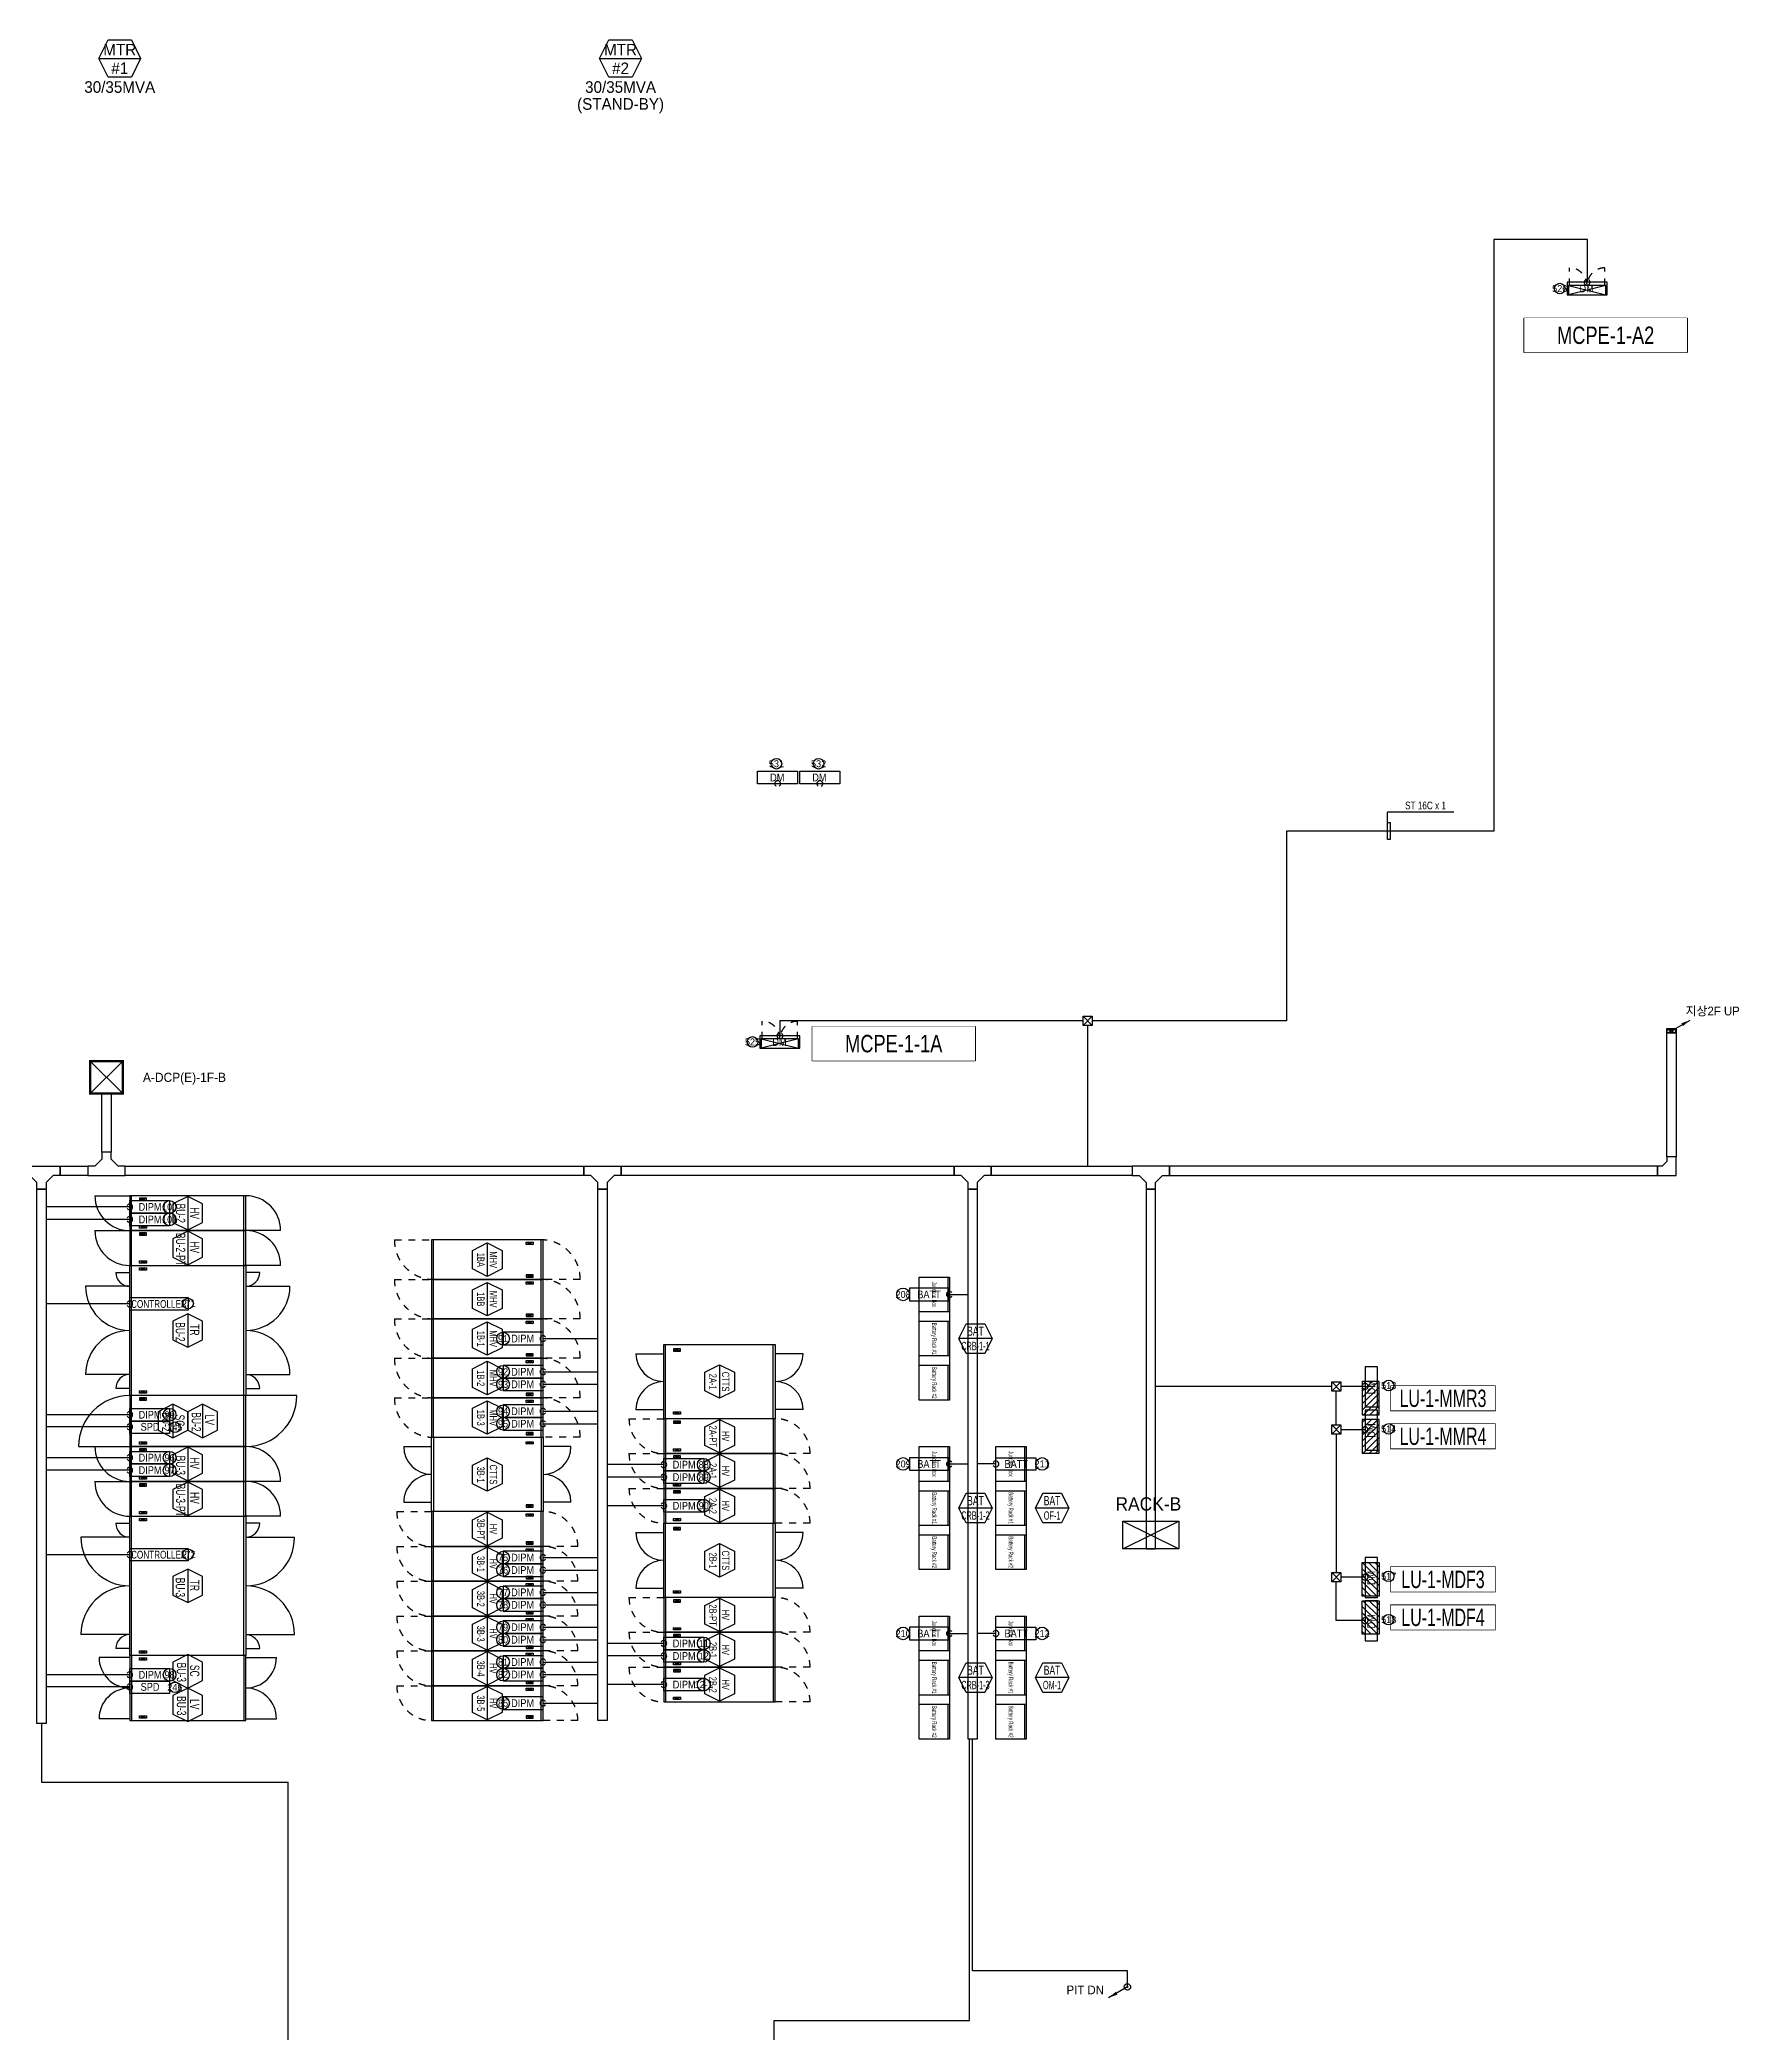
# Model space of a CAD drawing. Header units: millimetres. Extents: x 89450 to 753248, y -530175 to 1209785.
# Drawn here: x 138720 to 175308, y -249805 to -206905 of the extents above; entities that cross this region are included whole.
import ezdxf
from ezdxf.enums import TextEntityAlignment as Align

# ---------------------------------------------------------------- set-up
doc = ezdxf.new("R2010")
doc.units = ezdxf.units.MM
doc.header["$LTSCALE"] = 150
doc.linetypes.add('CONTINOUS', pattern=[0])
doc.linetypes.add('D1', pattern=[3, 1, -1, 1])
for name, color, linetype in [('------00 Switch Gear', 3, 'Continuous'), ('------00 Switch Gear_Number', 1, 'Continuous'), ('------01 Distribution Panel_UPS_Emgency', 232, 'Continuous'), ('------01 Motor Control Panel or Center', 4, 'Continuous'), ('-----29 Indicator', 1, 'Continuous'), ('-----99 EPMS CABLE DUCT', 4, 'Continuous'), ('-----99 EPMS CONDUIT', 4, 'Continuous'), ('-----99 EPMS DEVICE', 3, 'Continuous'), ('-----99 EPMS PNL', 6, 'Continuous'), ('-----99 EPMS SERVER', 3, 'Continuous')]:
    doc.layers.add(name, color=color, linetype=linetype)
doc.layers.add('NOPLOT', color=191, linetype='Continuous', plot=False)
doc.styles.add('ELEC', font='')
doc.styles.get('ELEC').set_extended_font_data('Dotum')

# ---------------------------------------------------------------- blocks, each defined once
blk = doc.blocks.new('A02')
h = blk.add_hatch()
h.set_pattern_fill('ANSI31', color=161, scale=25, style=0)
h.set_pattern_definition([(45, (-2000, -19200), (-56.1266, 56.1266), [])])
h.paths.add_polyline_path([(-300, 300), (-300, 0), (300, 0), (300, 300)])
at = {"color": 161}
blk.add_lwpolyline([(300, 0), (-300, 0), (-300, 300), (300, 300)], close=True, dxfattribs=at)
blk = doc.blocks.new('MCP_EQUIPMENT-2')
at = {"color": 161}
for p, q in [((200, 400), (0, -400)), ((200, -400), (0, 400))]:
    blk.add_line(p, q, dxfattribs=at)
at = {"color": 161, "linetype": 'D1'}
for p, q in [((200, 380), (580, 380)), ((200, -380), (580, -380))]:
    blk.add_line(p, q, dxfattribs=at)
at = {"color": 161}
blk.add_lwpolyline([(200, 400), (0, 400), (0, -400), (200, -400)], close=True, dxfattribs=at)
at = {"color": 161, "linetype": 'D1'}
for centre, start, end in [((200, 380), 270, 0), ((200, -380), 0, 90)]:
    blk.add_arc(centre, 380, start, end, dxfattribs=at)
blk = doc.blocks.new('A$C2e8f9a8b')
at = {"color": 0}
blk.add_line((30, 750), (30, 0), dxfattribs=at)
blk.add_lwpolyline([(650, 0), (0, 0), (0, 750), (650, 750)], close=True, dxfattribs=at)
blk = doc.blocks.new('1600X2400')
at = {"layer": '------00 Switch Gear', "color": 161, "linetype": 'Continuous'}
for p, q in [((-2360, 855), (-2360, 1600)), ((-42, 0), (-42, 1600)), ((-2360, 0), (-2360, 855))]:
    blk.add_line(p, q, dxfattribs=at)
at = {"layer": '------00 Switch Gear', "color": 161, "linetype": 'D1'}
for p, q in [((-2040, 1505), (-2190, 1455)), ((-2040, 1455), (-2190, 1505)), ((-2040, 95), (-2190, 145)), ((-2040, 145), (-2190, 95))]:
    blk.add_line(p, q, dxfattribs=at)
at = {"layer": '------00 Switch Gear', "color": 161}
blk.add_lwpolyline([(0, 1600), (0, 0), (-2400, 0), (-2400, 1600)], close=True, dxfattribs=at)
at = {"layer": '------00 Switch Gear', "color": 161, "linetype": 'D1'}
for points in [[(-2190, 1505), (-2190, 1455), (-2040, 1455), (-2040, 1505)], [(-2190, 95), (-2190, 145), (-2040, 145), (-2040, 95)]]:
    blk.add_lwpolyline(points, close=True, dxfattribs=at)
at = {"layer": 'NOPLOT', "color": 161, "linetype": 'ByBlock'}
for p, q in [((-3000, 1400), (-2400, 1400)), ((600, 1400), (0, 1400)), ((-3000, 200), (-2400, 200)), ((600, 200), (0, 200))]:
    blk.add_line(p, q, dxfattribs=at)
for centre, start, end in [((-2400, 1400), 180, 270), ((0, 1400), 270, 0), ((-2400, 200), 90, 180), ((0, 200), 0, 90)]:
    blk.add_arc(centre, 600, start, end, dxfattribs=at)
blk = doc.blocks.new('750X2400')
at = {"layer": '------00 Switch Gear', "color": 161}
for p, q in [((-2360, 750), (-2360, 0)), ((-42, 750), (-42, 0))]:
    blk.add_line(p, q, dxfattribs=at)
at = {"layer": '------00 Switch Gear', "color": 161, "linetype": 'D1'}
for p, q in [((-2040, 700), (-2190, 650)), ((-2040, 650), (-2190, 700)), ((-2040, 50), (-2190, 100)), ((-2040, 100), (-2190, 50))]:
    blk.add_line(p, q, dxfattribs=at)
at = {"layer": '------00 Switch Gear', "color": 161}
blk.add_lwpolyline([(-2400, 750), (-2400, 0), (0, 0), (0, 750)], close=True, dxfattribs=at)
at = {"layer": '------00 Switch Gear', "color": 161, "linetype": 'D1'}
for points in [[(-2190, 700), (-2190, 650), (-2040, 650), (-2040, 700)], [(-2190, 50), (-2190, 100), (-2040, 100), (-2040, 50)]]:
    blk.add_lwpolyline(points, close=True, dxfattribs=at)
at = {"layer": 'NOPLOT', "color": 161, "linetype": 'D1'}
for p, q in [((-3150, 750), (-2400, 750)), ((750, 0), (0, 0))]:
    blk.add_line(p, q, dxfattribs=at)
for centre, start, end in [((-2400, 750), 180, 270), ((0, 0), 0, 90)]:
    blk.add_arc(centre, 750, start, end, dxfattribs=at)
blk = doc.blocks.new('850X2400')
at = {"layer": '------00 Switch Gear', "color": 161}
for p, q in [((-2360, 850), (-2360, 0)), ((-40, 850), (-40, 0))]:
    blk.add_line(p, q, dxfattribs=at)
at = {"layer": '------00 Switch Gear', "color": 161, "linetype": 'D1'}
for p, q in [((-2040, 800), (-2190, 750)), ((-2040, 750), (-2190, 800)), ((-2040, 50), (-2190, 100)), ((-2040, 100), (-2190, 50))]:
    blk.add_line(p, q, dxfattribs=at)
at = {"layer": '------00 Switch Gear', "color": 161}
blk.add_lwpolyline([(-2400, 850), (-2400, 0), (0, 0), (0, 850)], close=True, dxfattribs=at)
at = {"layer": '------00 Switch Gear', "color": 161, "linetype": 'D1'}
for points in [[(-2190, 800), (-2190, 750), (-2040, 750), (-2040, 800)], [(-2190, 50), (-2190, 100), (-2040, 100), (-2040, 50)]]:
    blk.add_lwpolyline(points, close=True, dxfattribs=at)
at = {"layer": 'NOPLOT', "color": 161, "linetype": 'D1'}
for p, q in [((-3200, 850), (-2400, 850)), ((800, 0), (0, 0))]:
    blk.add_line(p, q, dxfattribs=at)
for centre, start, end in [((-2356, 843), 179.5156, 267.013), ((-44, 7), 359.5156, 87.013)]:
    blk.add_arc(centre, 844, start, end, dxfattribs=at)
blk = doc.blocks.new('750X2500')
at = {"layer": '------00 Switch Gear', "color": 161}
for p, q in [((-3250, 750), (-2458, 750)), ((-2460, 750), (-2460, 0)), ((-210, 700), (-360, 650)), ((-360, 700), (-210, 650)), ((-40, 750), (-40, 0)), ((-210, 50), (-360, 100)), ((-360, 50), (-210, 100)), ((750, 0), (-42, 0))]:
    blk.add_line(p, q, dxfattribs=at)
for points in [[(-2500, 750), (-2500, 0), (0, 0), (0, 750)], [(-360, 700), (-210, 700), (-210, 650), (-360, 650)], [(-360, 50), (-210, 50), (-210, 100), (-360, 100)]]:
    blk.add_lwpolyline(points, close=True, dxfattribs=at)
for centre, start, end in [((-2500, 750), 180, 270), ((0, 0), 0, 90)]:
    blk.add_arc(centre, 750, start, end, dxfattribs=at)
blk = doc.blocks.new('1400X2500')
at = {"layer": '------00 Switch Gear', "color": 161}
for p, q in [((-2500, 1360, 0), (-3160, 1360, 0)), ((-2458, 0, 0), (-2458, 1400, 0)), ((-360, 1350, 0), (-210, 1300, 0)), ((-360, 1300, 0), (-210, 1350, 0)), ((-40, 0), (-40, 1400)), ((0, 1360, 0), (660, 1360, 0)), ((-2500, 40, 0), (-3160, 40, 0)), ((-360, 100, 0), (-210, 50, 0)), ((-360, 50, 0), (-210, 100, 0)), ((0, 40, 0), (660, 40, 0))]:
    blk.add_line(p, q, dxfattribs=at)
for points in [[(0, 0), (0, 1400), (-2500, 1400), (-2500, 0)], [(-210, 1350), (-210, 1300), (-360, 1300), (-360, 1350)], [(-210, 100), (-210, 50), (-360, 50), (-360, 100)]]:
    blk.add_lwpolyline(points, close=True, dxfattribs=at)
for centre, start, end in [((-2500, 1360, 0), 180, 270), ((0, 1360, 0), 270, 0), ((-2500, 40, 0), 90, 180), ((0, 40, 0), 0, 90)]:
    blk.add_arc(centre, 660, start, end, dxfattribs=at)
blk = doc.blocks.new('1100X2500')
at = {"layer": '------00 Switch Gear', "color": 161}
for p, q in [((-2460, 1100), (-2460, 0)), ((-210, 1050), (-360, 1000)), ((-360, 1050), (-210, 1000)), ((1100, 1100), (-42, 1100)), ((-40, 1100), (-40, 0)), ((-3600, 0), (-2458, 0)), ((-210, 50), (-360, 100)), ((-360, 50), (-210, 100))]:
    blk.add_line(p, q, dxfattribs=at)
at = {"layer": '------00 Switch Gear', "color": 161, "elevation": 0}
for points in [[(-2500, 1100), (-2500, 0), (0, 0), (0, 1100)], [(-360, 1050), (-210, 1050), (-210, 1000), (-360, 1000)], [(-360, 50), (-210, 50), (-210, 100), (-360, 100)]]:
    blk.add_lwpolyline(points, close=True, dxfattribs=at)
at = {"layer": '------00 Switch Gear', "color": 161}
for centre, start, end in [((-2500, 0), 90, 180), ((0, 1100), 270, 0)]:
    blk.add_arc(centre, 1100, start, end, dxfattribs=at)
blk = doc.blocks.new('zw$32E')
for p, q in [((100, 0), (0, 0)), ((0, 0), (0, -400)), ((100, -75), (100, 0)), ((175, -150), (100, -75)), ((250, -150), (175, -150)), ((250, -250), (250, -150)), ((0, -400), (100, -400)), ((100, -325), (175, -250)), ((100, -400), (100, -325)), ((175, -250), (250, -250))]:
    blk.add_line(p, q)

msp = doc.modelspace()

# ---------------------------------------------------------------- linework, layer by layer
at = {"layer": '------00 Switch Gear', "color": 161}
for p, q in [((140694, -236095, 0), (140694, -233295, 0)), ((141014, -233395, 0), (140864, -233345, 0)), ((141014, -233345, 0), (140864, -233395, 0)), ((143114, -236095, 0), (143114, -233295, 0)), ((140654, -233745, 0), (139704, -233745, 0)), ((140354, -233445, 0), (140654, -233445, 0)), ((143454, -233445, 0), (143154, -233445, 0)), ((143154, -233745, 0), (144104, -233745, 0)), ((140654, -235645, 0), (139704, -235645, 0)), ((140654, -235945, 0), (140354, -235945, 0)), ((143154, -235645, 0), (144104, -235645, 0)), ((143154, -235945, 0), (143454, -235945, 0)), ((141014, -236045, 0), (140864, -235995, 0)), ((141014, -235995, 0), (140864, -236045, 0)), ((140354, -238845), (140654, -238845)), ((140694, -241695), (140694, -238695)), ((141014, -238795), (140864, -238745)), ((141014, -238745), (140864, -238795)), ((143114, -241695), (143114, -238695)), ((143454, -238845), (143154, -238845)), ((140654, -239145), (139604, -239145)), ((143154, -239145), (144204, -239145)), ((147154, -240595), (147154, -243095)), ((140654, -241245), (139604, -241245)), ((143154, -241245), (144204, -241245)), ((140654, -241545), (140354, -241545)), ((141014, -241645), (140864, -241595)), ((141014, -241595), (140864, -241645)), ((143154, -241545), (143454, -241545))]:
    msp.add_line(p, q, dxfattribs=at)
at = {"layer": '------00 Switch Gear', "color": 161, "elevation": 0}
for points in [[(140654, -236095), (140654, -233295), (143154, -233295), (143154, -236095)], [(140864, -233395), (140864, -233345), (141014, -233345), (141014, -233395)], [(140864, -236045), (140864, -235995), (141014, -235995), (141014, -236045)]]:
    msp.add_lwpolyline(points, close=True, dxfattribs=at)
at = {"layer": '------00 Switch Gear'}
for points in [[(157654, -233545), (158304, -233545), (158304, -236195), (157654, -236195)], [(159304, -237195), (159954, -237195), (159954, -239845), (159304, -239845)], [(159304, -240845), (159954, -240845), (159954, -243495), (159304, -243495)]]:
    msp.add_lwpolyline(points, close=True, dxfattribs=at)
at = {"layer": '------00 Switch Gear', "elevation": 0}
for points in [[(157654, -237195), (158304, -237195), (158304, -239845), (157654, -239845)], [(157654, -240845), (158304, -240845), (158304, -243495), (157654, -243495)]]:
    msp.add_lwpolyline(points, close=True, dxfattribs=at)
at = {"layer": '------00 Switch Gear', "color": 161}
for points in [[(140654, -241695), (140654, -238695), (143154, -238695), (143154, -241695)], [(140864, -238795), (140864, -238745), (141014, -238745), (141014, -238795)], [(140864, -241645), (140864, -241595), (141014, -241595), (141014, -241645)]]:
    msp.add_lwpolyline(points, close=True, dxfattribs=at)
for centre, radius, start, end in [((140654, -233745, 0), 950, 180, 270), ((140654, -233445, 0), 300, 180, 270), ((143154, -233445, 0), 300, 270, 0), ((143154, -233745, 0), 950, 270, 0), ((140654, -235645, 0), 950, 90, 180), ((143154, -235645, 0), 950, 0, 90), ((140654, -235945, 0), 300, 90, 180), ((143154, -235945, 0), 300, 0, 90), ((140654, -238845), 300, 180, 270), ((143154, -238845), 300, 270, 0), ((140654, -239145), 1050, 180, 270), ((143154, -239145), 1050, 270, 0), ((140654, -241245), 1050, 90, 180), ((143154, -241245), 1050, 0, 90), ((140654, -241545), 300, 90, 180), ((143154, -241545), 300, 0, 90)]:
    msp.add_arc(centre, radius, start, end, dxfattribs=at)
at = {"layer": '------00 Switch Gear_Number', "color": 1, "lineweight": -2}
for points in [[(139990, -207305), (140890, -207305), (140691, -207705), (140190, -207705), (139990, -207305), (140190, -206905), (140691, -206905), (140890, -207305)], [(150773, -207305), (151673, -207305), (151474, -207705), (150973, -207705), (150773, -207305), (150973, -206905), (151474, -206905), (151673, -207305)], [(148354, -232810), (148354, -233530), (148034, -233370), (148034, -232970), (148354, -232810), (148674, -232970), (148674, -233370), (148354, -233530)], [(148354, -233660), (148354, -234380), (148034, -234220), (148034, -233820), (148354, -233660), (148674, -233820), (148674, -234220), (148354, -234380)], [(148354, -234510), (148354, -235230), (148034, -235070), (148034, -234670), (148354, -234510), (148674, -234670), (148674, -235070), (148354, -235230)], [(148354, -235360), (148354, -236080), (148034, -235920), (148034, -235520), (148354, -235360), (148674, -235520), (148674, -235920), (148354, -236080)], [(153354, -235435), (153354, -236155), (153034, -235995), (153034, -235595), (153354, -235435), (153674, -235595), (153674, -235995), (153354, -236155)], [(148354, -236210), (148354, -236930), (148034, -236770), (148034, -236370), (148354, -236210), (148674, -236370), (148674, -236770), (148354, -236930)], [(153354, -236610), (153354, -237330), (153034, -237170), (153034, -236770), (153354, -236610), (153674, -236770), (153674, -237170), (153354, -237330)], [(148354, -237435), (148354, -238155), (148034, -237995), (148034, -237595), (148354, -237435), (148674, -237595), (148674, -237995), (148354, -238155)], [(153354, -237360), (153354, -238080), (153034, -237920), (153034, -237520), (153354, -237360), (153674, -237520), (153674, -237920), (153354, -238080)], [(153354, -238110), (153354, -238830), (153034, -238670), (153034, -238270), (153354, -238110), (153674, -238270), (153674, -238670), (153354, -238830)], [(148354, -238610), (148354, -239330), (148034, -239170), (148034, -238770), (148354, -238610), (148674, -238770), (148674, -239170), (148354, -239330)], [(148354, -239360), (148354, -240080), (148034, -239920), (148034, -239520), (148354, -239360), (148674, -239520), (148674, -239920), (148354, -240080)], [(153354, -239285), (153354, -240005), (153034, -239845), (153034, -239445), (153354, -239285), (153674, -239445), (153674, -239845), (153354, -240005)], [(148354, -240110), (148354, -240830), (148034, -240670), (148034, -240270), (148354, -240110), (148674, -240270), (148674, -240670), (148354, -240830)], [(153354, -240460), (153354, -241180), (153034, -241020), (153034, -240620), (153354, -240460), (153674, -240620), (153674, -241020), (153354, -241180)], [(148354, -240860), (148354, -241580), (148034, -241420), (148034, -241020), (148354, -240860), (148674, -241020), (148674, -241420), (148354, -241580)], [(153354, -241210), (153354, -241930), (153034, -241770), (153034, -241370), (153354, -241210), (153674, -241370), (153674, -241770), (153354, -241930)], [(148354, -241610), (148354, -242330), (148034, -242170), (148034, -241770), (148354, -241610), (148674, -241770), (148674, -242170), (148354, -242330)], [(148354, -242360), (148354, -243080), (148034, -242920), (148034, -242520), (148354, -242360), (148674, -242520), (148674, -242920), (148354, -243080)], [(153354, -241960), (153354, -242680), (153034, -242520), (153034, -242120), (153354, -241960), (153674, -242120), (153674, -242520), (153354, -242680)]]:
    msp.add_lwpolyline(points, dxfattribs=at)
at = {"layer": '------00 Switch Gear_Number', "color": 1, "elevation": 0}
for points in [[(141904, -231810), (141904, -232530), (142224, -232370), (142224, -231970), (141904, -231810), (141584, -231970), (141584, -232370), (141904, -232530)], [(141904, -232560), (141904, -233280), (142224, -233120), (142224, -232720), (141904, -232560), (141584, -232720), (141584, -233120), (141904, -233280)], [(141904, -234335), (141904, -235055), (142224, -234895), (142224, -234495), (141904, -234335), (141584, -234495), (141584, -234895), (141904, -235055)], [(141584, -236285), (141584, -237005), (141904, -236845), (141904, -236445), (141584, -236285), (141264, -236445), (141264, -236845), (141584, -237005)], [(142224, -236285), (142224, -237005), (142544, -236845), (142544, -236445), (142224, -236285), (141904, -236445), (141904, -236845), (142224, -237005)], [(141904, -237210), (141904, -237930), (142224, -237770), (142224, -237370), (141904, -237210), (141584, -237370), (141584, -237770), (141904, -237930)], [(141904, -237960), (141904, -238680), (142224, -238520), (142224, -238120), (141904, -237960), (141584, -238120), (141584, -238520), (141904, -238680)]]:
    msp.add_lwpolyline(points, dxfattribs=at)
at = {"layer": '------00 Switch Gear_Number'}
for points in [[(159224, -234870), (158504, -234870), (158663, -234550), (159064, -234550), (159224, -234870), (159064, -235190), (158663, -235190), (158504, -234870)], [(160874, -238520), (160154, -238520), (160313, -238200), (160714, -238200), (160874, -238520), (160714, -238840), (160313, -238840), (160154, -238520)], [(160874, -242170), (160154, -242170), (160313, -241850), (160714, -241850), (160874, -242170), (160714, -242490), (160313, -242490), (160154, -242170)]]:
    msp.add_lwpolyline(points, dxfattribs=at)
at = {"layer": '------00 Switch Gear_Number', "elevation": 0}
for points in [[(159224, -238520), (158504, -238520), (158663, -238200), (159064, -238200), (159224, -238520), (159064, -238840), (158663, -238840), (158504, -238520)], [(159224, -242170), (158504, -242170), (158663, -241850), (159064, -241850), (159224, -242170), (159064, -242490), (158663, -242490), (158504, -242170)]]:
    msp.add_lwpolyline(points, dxfattribs=at)
at = {"layer": '------00 Switch Gear_Number', "color": 1}
for points in [[(141904, -239835), (141904, -240555), (142224, -240395), (142224, -239995), (141904, -239835), (141584, -239995), (141584, -240395), (141904, -240555)], [(141904, -241675), (141904, -242395), (142224, -242235), (142224, -241835), (141904, -241675), (141584, -241835), (141584, -242235), (141904, -242395)], [(141904, -242395), (141904, -243115), (142224, -242955), (142224, -242555), (141904, -242395), (141584, -242555), (141584, -242955), (141904, -243115)]]:
    msp.add_lwpolyline(points, dxfattribs=at)
at = {"layer": '------01 Distribution Panel_UPS_Emgency', "color": 1}
for points in [[(167804, -236417), (170058, -236417), (170058, -235892), (167804, -235892)], [(167804, -237237), (170058, -237237), (170058, -236712), (167804, -236712)], [(167804, -240317), (170058, -240317), (170058, -239792), (167804, -239792)], [(167804, -241137), (170058, -241137), (170058, -240612), (167804, -240612)]]:
    msp.add_lwpolyline(points, close=True, dxfattribs=at)
at = {"layer": '------01 Motor Control Panel or Center', "linetype": 'CONTINOUS'}
for points in [[(174185, -212895), (174185, -213635), (170682, -213635), (170682, -212895)], [(158857, -228148), (158857, -228888), (155354, -228888), (155354, -228148)]]:
    msp.add_lwpolyline(points, close=True, dxfattribs=at)
at = {"layer": '-----29 Indicator'}
for centre, radius in [((171445, -212260), 114), ((154579, -222492), 114), ((155487, -222492), 114), ((154065, -228483), 114), ((141514, -232035, 0), 136), ((141514, -232305, 0), 136), ((157307, -233920), 136), ((141911, -234116, 0), 114), ((148693, -234870), 136), ((148693, -235585), 136), ((148693, -235855), 136), ((141514, -236510, 0), 136), ((148693, -236435), 136), ((141627, -236780, 0), 114), ((148693, -236705), 136), ((141514, -237435, 0), 136), ((141514, -237705, 0), 136), ((153014, -237585), 136), ((157307, -237570), 136), ((160300, -237570), 136), ((153014, -237855), 136), ((153014, -238470), 136), ((141911, -239516, 0), 114), ((148693, -239585), 136), ((148693, -239855), 136), ((148693, -240335), 136), ((148693, -240605), 136), ((148693, -241085), 136), ((157307, -241220), 136), ((160300, -241220), 136), ((148693, -241355), 136), ((153014, -241435), 136), ((148693, -241835), 136), ((153014, -241705), 136), ((141514, -242110), 136), ((141627, -242380), 114), ((148693, -242105), 136), ((153014, -242320), 136), ((148693, -242720), 136)]:
    msp.add_circle(centre, radius, dxfattribs=at)
at = {"layer": '-----99 EPMS CABLE DUCT'}
for p, q in [((173759, -228205), (173939, -228285)), ((173759, -228285), (173939, -228205)), ((173849, -228245), (174255, -228011)), ((166534, -235900), (162740, -235900)), ((166633, -236727), (166633, -236000)), ((166634, -236927), (166634, -239908)), ((166632, -240942), (166633, -240108)), ((162135, -248832), (161729, -249067))]:
    msp.add_line(p, q, dxfattribs=at)
at = {"layer": '-----99 EPMS CABLE DUCT', "elevation": 0}
for points in [[(173749, -228195), (173949, -228195), (173949, -230956), (173749, -230956)], [(173749, -228195), (173949, -228195), (173949, -228295), (173749, -228295)], [(173759, -228205), (173939, -228205), (173939, -228285), (173759, -228285)], [(158904, -243495), (158704, -243495), (158704, -231656), (158904, -231656)]]:
    msp.add_lwpolyline(points, close=True, dxfattribs=at)
msp.add_lwpolyline([(174255, -228011, 0, 70, 0), (174079, -228112, 40, 40, 0)], format="xyseb", dxfattribs=at)
at = {"layer": '-----99 EPMS CABLE DUCT'}
for points in [[(140054, -229595), (140254, -229595), (140254, -230856), (140054, -230856)], [(139154, -231156), (139754, -231156), (139754, -231356), (139154, -231356)], [(140554, -231156), (150434, -231156), (150434, -231356), (140554, -231356)], [(151234, -231156), (158404, -231156), (158404, -231356), (151234, -231356)], [(159204, -231156), (162240, -231156), (162240, -231356), (159204, -231356)], [(173549, -231156), (163040, -231156), (163040, -231356), (173549, -231356)], [(138654, -231656), (138854, -231656), (138854, -243156), (138654, -243156)], [(150934, -243095), (150734, -243095), (150734, -231656), (150934, -231656)], [(162540, -239401), (162740, -239401), (162740, -231656), (162540, -231656)]]:
    msp.add_lwpolyline(points, close=True, dxfattribs=at)
msp.add_lwpolyline([(173549, -231156), (173549, -231356), (173949, -231356), (173949, -230956), (173749, -230956), (173749, -231056), (173649, -231156), (173549, -231156)], dxfattribs=at)
at = {"layer": '-----99 EPMS CABLE DUCT', "elevation": 0}
msp.add_lwpolyline([(154177, -269252), (150015, -269252), (150015, -256012), (154533, -256012), (154533, -249555), (158739, -249555), (158739, -243495)], dxfattribs=at)
at = {"layer": '-----99 EPMS CABLE DUCT'}
msp.add_lwpolyline([(161729, -249067, 0, 70, 0), (161905, -248965, 40, 40, 0)], format="xyseb", dxfattribs=at)
for centre in [(173849, -228245), (162135, -248832)]:
    msp.add_circle(centre, 10, dxfattribs=at)
at = {"layer": '-----99 EPMS CONDUIT'}
for p, q in [((167735, -224124), (167735, -223534)), ((169164, -223534), (167735, -223534)), ((161380, -227930), (161180, -228130)), ((161180, -227930), (161380, -228130)), ((161280, -228130), (161280, -231156)), ((140654, -232035, 0), (138854, -232035, 0)), ((140654, -232305, 0), (138854, -232305, 0)), ((140654, -234124, 0), (138854, -234124, 0)), ((158304, -233920), (158704, -233920)), ((149554, -234870), (150734, -234870)), ((149554, -235585), (150734, -235585)), ((149554, -235855), (150734, -235855)), ((166734, -235800), (166534, -236000)), ((166534, -235800), (166734, -236000)), ((140654, -236510, 0), (138854, -236510, 0)), ((140654, -236771, 0), (138854, -236771, 0)), ((149554, -236435), (150734, -236435)), ((149554, -236705), (150734, -236705)), ((166734, -236727), (166534, -236927)), ((166534, -236727), (166734, -236927)), ((140654, -237435, 0), (138854, -237435, 0)), ((152154, -237585), (150934, -237585)), ((158304, -237570), (158704, -237570)), ((159304, -237570), (158904, -237570)), ((140654, -237705, 0), (138854, -237705, 0)), ((152154, -237855), (150934, -237855)), ((152154, -238470), (150934, -238470)), ((140654, -239524), (138854, -239524, 0)), ((149554, -239585), (150734, -239585)), ((149554, -239855), (150734, -239855)), ((166734, -239908), (166534, -240108)), ((166534, -239908), (166734, -240108)), ((149554, -240335), (150734, -240335)), ((149554, -240605), (150734, -240605)), ((149554, -241085), (150734, -241085)), ((149554, -241355), (150734, -241355)), ((152154, -241435), (150934, -241435)), ((158304, -241220), (158704, -241220)), ((159304, -241220), (158904, -241220)), ((149554, -241835), (150734, -241835)), ((152154, -241705), (150934, -241705)), ((140654, -242110), (138854, -242110)), ((140654, -242371), (138854, -242371)), ((149554, -242105), (150734, -242105)), ((152154, -242320), (150934, -242320)), ((149554, -242720), (150734, -242720)), ((138754, -243156), (138754, -244424)), ((138754, -244424), (144068, -244424)), ((144068, -256293), (144068, -244424))]:
    msp.add_line(p, q, dxfattribs=at)
for points in [[(167735, -224124), (167735, -223761), (167795, -223761), (167795, -224124)], [(161180, -227930), (161380, -227930), (161380, -228130), (161180, -228130)], [(166534, -235800), (166734, -235800), (166734, -236000), (166534, -236000)], [(166534, -236727), (166734, -236727), (166734, -236927), (166534, -236927)], [(166534, -239908), (166734, -239908), (166734, -240108), (166534, -240108)]]:
    msp.add_lwpolyline(points, close=True, dxfattribs=at)
msp.add_lwpolyline([(162135, -248832), (162135, -248482), (158804, -248482), (158804, -243495)], dxfattribs=at)
for points in [[(167253, -235900, 0), (166734, -235900, 0)], [(167253, -236835, 0), (166734, -236834, 0)], [(167253, -240008, 0), (166734, -240008, 0)], [(167253, -240943, 0), (166632, -240942, 0)]]:
    msp.add_polyline3d(points, dxfattribs=at)
msp.add_circle((162135, -248832), 69.6, dxfattribs=at)
for centre, start, end in [((172034, -212125), 120, 60), ((154605, -222922), 300, 240), ((155513, -222922), 300, 240), ((154654, -228348), 120, 60), ((140654, -232035, 0), 210, 150), ((140654, -232305, 0), 210, 150), ((140654, -234124, 0), 210, 150), ((158304, -233920), 30, 330), ((149554, -234870), 30, 330), ((149554, -235585), 30, 330), ((149554, -235855), 30, 330), ((167253, -235900), 210, 150), ((149554, -236435), 30, 330), ((140654, -236510, 0), 210, 150), ((140654, -236771, 0), 210, 150), ((149554, -236705), 30, 330), ((167253, -236835), 210, 150), ((140654, -237435, 0), 210, 150), ((140654, -237705, 0), 210, 150), ((152154, -237585), 210, 150), ((158304, -237570), 30, 330), ((159304, -237570), 210, 150), ((152154, -237855), 210, 150), ((152154, -238470), 210, 150), ((140654, -239524), 210, 150), ((149554, -239585), 30, 330), ((149554, -239855), 30, 330), ((167253, -240008), 210, 150), ((149554, -240335), 30, 330), ((149554, -240605), 30, 330), ((149554, -241085), 30, 330), ((167253, -240943), 210, 150), ((149554, -241355), 30, 330), ((152154, -241435), 210, 150), ((158304, -241220), 30, 330), ((159304, -241220), 210, 150), ((149554, -241835), 30, 330), ((152154, -241705), 210, 150), ((140654, -242110), 210, 150), ((140654, -242371), 210, 150), ((149554, -242105), 30, 330), ((152154, -242320), 210, 150), ((149554, -242720), 30, 330)]:
    msp.add_arc(centre, 63.8, start, end, dxfattribs=at)
at = {"layer": '-----99 EPMS DEVICE', "color": 2}
for points in [[(172464, -212125), (171603, -212125), (171603, -212395), (172464, -212395)], [(155084, -228348), (154223, -228348), (154223, -228618), (155084, -228618)], [(167253, -235477), (167253, -236337), (167522, -236337), (167522, -235477)], [(167253, -236411), (167253, -237271), (167522, -237271), (167522, -236411)], [(167253, -239585), (167253, -240445), (167522, -240445), (167522, -239585)], [(167253, -240519), (167253, -241379), (167522, -241379), (167522, -240519)]]:
    msp.add_lwpolyline(points, close=True, dxfattribs=at)
at = {"layer": '-----99 EPMS DEVICE', "color": 2, "elevation": 0}
for points in [[(155035, -222922), (154175, -222922), (154175, -222653), (155035, -222653)], [(155943, -222922), (155083, -222922), (155083, -222653), (155943, -222653)]]:
    msp.add_lwpolyline(points, close=True, dxfattribs=at)
at = {"layer": '-----99 EPMS DEVICE', "elevation": 0}
for points in [[(140654, -231900), (141514, -231900), (141514, -232170), (140654, -232170)], [(140654, -232170), (141514, -232170), (141514, -232440), (140654, -232440)], [(140654, -233989), (141914, -233989), (141914, -234259), (140654, -234259)], [(140654, -236375), (141514, -236375), (141514, -236645), (140654, -236645)], [(140654, -236645), (141514, -236645), (141514, -236915), (140654, -236915)], [(140654, -237300), (141514, -237300), (141514, -237570), (140654, -237570)], [(140654, -237570), (141514, -237570), (141514, -237840), (140654, -237840)], [(158304, -237435), (157443, -237435), (157443, -237705), (158304, -237705)], [(158304, -241085), (157443, -241085), (157443, -241355), (158304, -241355)]]:
    msp.add_lwpolyline(points, close=True, dxfattribs=at)
at = {"layer": '-----99 EPMS DEVICE'}
for points in [[(158304, -233785), (157443, -233785), (157443, -234055), (158304, -234055)], [(149554, -234735), (148693, -234735), (148693, -235005), (149554, -235005)], [(149554, -235450), (148693, -235450), (148693, -235720), (149554, -235720)], [(149554, -235720), (148693, -235720), (148693, -235990), (149554, -235990)], [(149554, -236300), (148693, -236300), (148693, -236570), (149554, -236570)], [(149554, -236570), (148693, -236570), (148693, -236840), (149554, -236840)], [(152154, -237450), (153014, -237450), (153014, -237720), (152154, -237720)], [(159304, -237435), (160164, -237435), (160164, -237705), (159304, -237705)], [(152154, -237720), (153014, -237720), (153014, -237990), (152154, -237990)], [(152154, -238335), (153014, -238335), (153014, -238605), (152154, -238605)], [(140654, -239389), (141914, -239389), (141914, -239659), (140654, -239659)], [(149554, -239450), (148693, -239450), (148693, -239720), (149554, -239720)], [(149554, -239720), (148693, -239720), (148693, -239990), (149554, -239990)], [(149554, -240200), (148693, -240200), (148693, -240470), (149554, -240470)], [(149554, -240470), (148693, -240470), (148693, -240740), (149554, -240740)], [(149554, -240950), (148693, -240950), (148693, -241220), (149554, -241220)], [(159304, -241085), (160164, -241085), (160164, -241355), (159304, -241355)], [(149554, -241220), (148693, -241220), (148693, -241490), (149554, -241490)], [(152154, -241300), (153014, -241300), (153014, -241570), (152154, -241570)], [(149554, -241700), (148693, -241700), (148693, -241970), (149554, -241970)], [(152154, -241570), (153014, -241570), (153014, -241840), (152154, -241840)], [(140654, -241975), (141514, -241975), (141514, -242245), (140654, -242245)], [(140654, -242245), (141514, -242245), (141514, -242515), (140654, -242515)], [(149554, -241970), (148693, -241970), (148693, -242240), (149554, -242240)], [(152154, -242185), (153014, -242185), (153014, -242455), (152154, -242455)], [(149554, -242585), (148693, -242585), (148693, -242855), (149554, -242855)]]:
    msp.add_lwpolyline(points, close=True, dxfattribs=at)
at = {"layer": '-----99 EPMS PNL'}
for p, q in [((139804, -228895), (140504, -229595)), ((139804, -229595), (140504, -228895))]:
    msp.add_line(p, q, dxfattribs=at)
at = {"layer": '-----99 EPMS PNL', "const_width": 50}
msp.add_lwpolyline([(139804, -228895), (140504, -228895), (140504, -229595), (139804, -229595)], close=True, dxfattribs=at)
at = {"layer": '-----99 EPMS PNL', "const_width": 1, "elevation": 0}
msp.add_lwpolyline([(140748, -229426), (140748, -229065), (142919, -229065), (142919, -229426)], close=True, dxfattribs=at)
at = {"layer": '-----99 EPMS SERVER'}
for p, q in [((162040, -238801), (163240, -239401)), ((162040, -239401), (163240, -238801))]:
    msp.add_line(p, q, dxfattribs=at)
msp.add_lwpolyline([(163240, -238801), (163240, -239401), (162040, -239401), (162040, -238801)], close=True, dxfattribs=at)

# ---------------------------------------------------------------- block references
at = {"layer": '------00 Switch Gear', "color": 161, "rotation": 180}
for name, p in [('750X2500', (140654, -231795, 0)), ('750X2500', (140654, -232545, 0)), ('850X2400', (147154, -232745)), ('850X2400', (147154, -233595)), ('850X2400', (147154, -234445)), ('850X2400', (147154, -235295)), ('1100X2500', (140654, -236095, 0)), ('850X2400', (147154, -236145)), ('750X2500', (140654, -237195, 0)), ('1600X2400', (147154, -236995)), ('750X2500', (140654, -237945, 0)), ('750X2400', (147154, -238595)), ('750X2400', (147154, -239345)), ('750X2400', (147154, -240095)), ('750X2400', (147154, -240845)), ('1400X2500', (140654, -241695)), ('750X2400', (147154, -241595)), ('750X2400', (147154, -242345))]:
    msp.add_blockref(name, p, dxfattribs=at)
at = {"layer": '------00 Switch Gear', "rotation": 180}
for p in [(158304, -233545), (158304, -234495), (158304, -235445), (158304, -237195), (159954, -237195), (158304, -238145), (159954, -238145), (158304, -239095), (159954, -239095), (158304, -240845), (159954, -240845), (158304, -241795), (159954, -241795), (158304, -242745), (159954, -242745)]:
    msp.add_blockref('A$C2e8f9a8b', p, dxfattribs=at)
at = {"layer": '------00 Switch Gear', "color": 161}
for name, p in [('1600X2400', (154554, -236595)), ('750X2400', (154554, -237345)), ('750X2400', (154554, -238095)), ('750X2400', (154554, -238845)), ('1600X2400', (154554, -240445)), ('750X2400', (154554, -241195)), ('750X2400', (154554, -241945)), ('750X2400', (154554, -242695))]:
    msp.add_blockref(name, p, dxfattribs=at)
at = {"layer": '------01 Distribution Panel_UPS_Emgency', "yscale": 1.2, "zscale": 1.2}
for p, xscale, rotation in [((167554, -236155), -1.2, 90), ((167554, -236975), -1.2, 90), ((167194, -240055), 1.2, 270), ((167194, -240875), 1.2, 270)]:
    msp.add_blockref('A02', p, dxfattribs=dict(at, xscale=xscale, rotation=rotation))
at = {"layer": '------01 Motor Control Panel or Center', "rotation": 89.99999999999999}
for p in [(172034, -212395), (172034, -212395), (154654, -228618), (154654, -228618)]:
    msp.add_blockref('MCP_EQUIPMENT-2', p, dxfattribs=at)
at = {"layer": '-----99 EPMS CABLE DUCT', "yscale": 2, "zscale": 2}
for p, xscale, rotation in [((138354, -231156), -2, 89.99999999999977), ((139754, -231356), 2, 89.99999999999247), ((150434, -231156), -2, 89.99999999999977), ((158404, -231156), -2, 89.99999999999977), ((163040, -231156), 2, 269.9999999999999)]:
    msp.add_blockref('zw$32E', p, dxfattribs=dict(at, xscale=xscale, rotation=rotation))

# ---------------------------------------------------------------- texts
at = {"layer": '------00 Switch Gear', "style": 'ELEC', "width": 0.6}
for s, p in [('Junction Box', (157979, -233920)), ('Battery Rack #1', (157979, -234870)), ('Battery Rack #2', (157979, -235820)), ('Junction Box', (157979, -237570)), ('Junction Box', (159629, -237570)), ('Battery Rack #1', (157979, -238520)), ('Battery Rack #1', (159629, -238520)), ('Battery Rack #2', (157979, -239470)), ('Battery Rack #2', (159629, -239470)), ('Junction Box', (157979, -241220)), ('Junction Box', (159629, -241220)), ('Battery Rack #1', (157979, -242170)), ('Battery Rack #1', (159629, -242170)), ('Battery Rack #2', (157979, -243120)), ('Battery Rack #2', (159629, -243120))]:
    msp.add_text(s, height=100, rotation=270, dxfattribs=at).set_placement(p, align=Align.MIDDLE_CENTER)
at = {"layer": '------00 Switch Gear_Number', "color": 2, "lineweight": -2, "style": 'ELEC'}
for s, p in [('MTR', (140440, -207116)), ('MTR', (151223, -207116)), ('#1', (140440, -207516)), ('#2', (151223, -207516)), ('30/35MVA', (140440, -207916)), ('30/35MVA', (151223, -207916)), ('(STAND-BY)', (151223, -208316))]:
    msp.add_text(s, height=250, dxfattribs=at).set_placement(p, align=Align.MIDDLE)
at = {"layer": '------00 Switch Gear_Number', "color": 0, "style": 'ELEC', "width": 0.7}
for s, p in [('BU-2', (141752, -232170, 0)), ('HV', (142055, -232170, 0)), ('BU-2-PT', (141752, -232950, 0)), ('HV', (142055, -232903, 0)), ('BU-2', (141745, -234728, 0)), ('TR', (142055, -234683, 0)), ('BU-2', (141450, -236666, 0)), ('SC', (141735, -236634, 0)), ('BU-2', (142090, -236666, 0)), ('LV', (142375, -236619, 0)), ('BU-3', (141752, -237600, 0)), ('HV', (142055, -237553, 0)), ('BU-3-PT', (141752, -238350, 0)), ('HV', (142055, -238303, 0)), ('BU-3', (141745, -240228)), ('TR', (142055, -240183)), ('BU-3', (141770, -242056)), ('SC', (142055, -242024)), ('BU-3', (141770, -242776)), ('LV', (142055, -242744))]:
    msp.add_text(s, height=200, rotation=270, dxfattribs=at).set_placement(p, align=Align.MIDDLE_CENTER)
at = {"layer": '------00 Switch Gear_Number', "color": 7, "lineweight": -2, "style": 'ELEC', "width": 0.7}
for s, p in [('1BA', (148214, -233174)), ('MHV', (148486, -233172)), ('1BB', (148214, -234024)), ('MHV', (148486, -234022)), ('1B-1', (148214, -234874)), ('MHV', (148486, -234872)), ('1B-2', (148214, -235724)), ('MHV', (148486, -235722)), ('2A-1', (153214, -235799)), ('CTTS', (153486, -235797)), ('1B-3', (148214, -236574)), ('MHV', (148486, -236572)), ('2A-PT', (153214, -236974)), ('HV', (153486, -236972)), ('3B-1', (148214, -237799)), ('CTTS', (148486, -237797)), ('2A-1', (153214, -237724)), ('HV', (153486, -237722)), ('2A-2', (153214, -238474)), ('HV', (153486, -238472)), ('3B-PT', (148214, -238974)), ('HV', (148486, -238972)), ('3B-1', (148214, -239724)), ('HV', (148486, -239722)), ('2B-1', (153214, -239649)), ('CTTS', (153486, -239647)), ('3B-2', (148214, -240474)), ('HV', (148486, -240472)), ('2B-PT', (153214, -240824)), ('3B-3', (148214, -241224)), ('HV', (153486, -240822)), ('HV', (148486, -241222)), ('2B-1', (153214, -241574)), ('HV', (153486, -241572)), ('3B-4', (148214, -241974)), ('HV', (148486, -241972)), ('2B-2', (153214, -242324)), ('HV', (153486, -242322)), ('3B-5', (148214, -242724)), ('HV', (148486, -242722))]:
    msp.add_text(s, height=160, rotation=270, dxfattribs=at).set_placement(p, align=Align.MIDDLE)
at = {"layer": '------00 Switch Gear_Number', "color": 0, "style": 'ELEC'}
for s, height, width, p in [('BAT', 200, 0.7, (158864, -234710)), ('CRB-1-1', 180, 0.6, (158864, -235030)), ('BAT', 200, 0.7, (158864, -238360)), ('BAT', 200, 0.7, (160514, -238360)), ('CRB-1-2', 180, 0.6, (158864, -238680)), ('OF-1', 180, 0.6, (160514, -238680)), ('BAT', 200, 0.7, (158864, -242010)), ('BAT', 200, 0.7, (160514, -242010)), ('CRB-1-3', 180, 0.6, (158864, -242330)), ('OM-1', 180, 0.6, (160514, -242330))]:
    msp.add_text(s, height=height, dxfattribs=dict(at, width=width)).set_placement(p, align=Align.MIDDLE_CENTER)
at = {"layer": '-----29 Indicator', "style": 'ELEC'}
for s, p in [('526', (171445, -212260)), ('531', (154579, -222492)), ('532', (155487, -222492)), ('525', (154065, -228483)), ('171', (141911, -234116, 0)), ('91', (148693, -234870)), ('92', (148693, -235585)), ('93', (148693, -235855)), ('94', (148693, -236435)), ('245', (141627, -236780, 0)), ('95', (148693, -236705)), ('172', (141911, -239516, 0)), ('75', (148693, -239585)), ('76', (148693, -239855)), ('77', (148693, -240335)), ('78', (148693, -240605)), ('79', (148693, -241085)), ('80', (148693, -241355)), ('81', (148693, -241835)), ('246', (141627, -242380)), ('82', (148693, -242105)), ('85', (148693, -242720))]:
    msp.add_text(s, height=150, dxfattribs=at).set_placement(p, align=Align.MIDDLE_CENTER)
for s, p in [('100', (141514, -232035, 0)), ('101', (141514, -232305, 0)), ('208', (157307, -233920)), ('99', (141514, -236510, 0)), ('96', (141514, -237435, 0)), ('97', (141514, -237705, 0)), ('88', (153014, -237585)), ('209', (157307, -237570)), ('211', (160300, -237570)), ('89', (153014, -237855)), ('90', (153014, -238470)), ('11', (153014, -241435)), ('210', (157307, -241220)), ('212', (160300, -241220)), ('12', (153014, -241705)), ('98', (141514, -242110)), ('12-1', (153014, -242320))]:
    msp.add_text(s, height=150, rotation=360, dxfattribs=at).set_placement(p, align=Align.MIDDLE_CENTER)
at = {"layer": '-----99 EPMS CABLE DUCT', "style": 'ELEC'}
msp.add_text('지상2F UP', height=187.7, dxfattribs=at).set_placement((174154, -227911))
msp.add_text('PIT DN', height=187.7, rotation=360, dxfattribs=at).set_placement((160825, -248989))
at = {"layer": '-----99 EPMS CONDUIT', "style": 'ELEC', "width": 0.8}
msp.add_text('ST 16C x 1', height=168, dxfattribs=at).set_placement((168555, -223391), align=Align.MIDDLE_CENTER)
at = {"layer": '-----99 EPMS DEVICE', "color": 2, "style": 'ELEC', "width": 0.9}
for p in [(172024, -212260), (154596, -222788), (155504, -222788), (154644, -228483)]:
    msp.add_text('DM', height=168, dxfattribs=at).set_placement(p, align=Align.MIDDLE)
at = {"layer": '-----99 EPMS DEVICE', "style": 'ELEC', "width": 0.9}
for s, p in [('DIPM', (141093, -232035, 0)), ('DIPM', (141093, -232304, 0)), ('BATT', (157864, -233920)), ('DIPM', (141093, -236510, 0)), ('DIPM', (141093, -237435, 0)), ('DIPM', (141093, -237704, 0)), ('DIPM', (152593, -237585)), ('BATT', (157864, -237570)), ('BATT', (159743, -237570)), ('DIPM', (152593, -237854)), ('DIPM', (152593, -238470)), ('DIPM', (152593, -241435)), ('BATT', (157864, -241220)), ('BATT', (159743, -241220)), ('DIPM', (152593, -241704)), ('DIPM', (141093, -242110)), ('DIPM', (152593, -242320))]:
    msp.add_text(s, height=168, rotation=360, dxfattribs=at).set_placement(p, align=Align.MIDDLE)
at = {"layer": '-----99 EPMS DEVICE', "style": 'ELEC', "width": 0.8}
for p in [(141284, -234124, 0), (141284, -239524)]:
    msp.add_text('CONTROLLER', height=168, dxfattribs=at).set_placement(p, align=Align.MIDDLE_CENTER)
at = {"layer": '-----99 EPMS DEVICE', "style": 'ELEC', "width": 0.9}
for s, p in [('DIPM', (149114, -234870)), ('DIPM', (149114, -235585)), ('DIPM', (149114, -235854)), ('DIPM', (149114, -236435)), ('SPD', (141093, -236770, 0)), ('DIPM', (149114, -236704)), ('DIPM', (149114, -239585)), ('DIPM', (149114, -239854)), ('DIPM', (149114, -240335)), ('DIPM', (149114, -240604)), ('DIPM', (149114, -241085)), ('DIPM', (149114, -241354)), ('DIPM', (149114, -241835)), ('SPD', (141093, -242370)), ('DIPM', (149114, -242104)), ('DIPM', (149114, -242720))]:
    msp.add_text(s, height=168, dxfattribs=at).set_placement(p, align=Align.MIDDLE)
at = {"layer": '-----99 EPMS DEVICE', "color": 2, "style": 'ELEC', "width": 0.9}
for p in [(167387, -235916), (167387, -236850), (167387, -240024), (167387, -240959)]:
    msp.add_text('DM', height=168, rotation=90, dxfattribs=at).set_placement(p, align=Align.MIDDLE)
at = {"layer": '-----99 EPMS PNL', "style": 'ELEC'}
msp.add_text('A-DCP(E)-1F-B', height=196.83, dxfattribs=at).set_placement((141834, -229245), align=Align.MIDDLE_CENTER)
at = {"layer": '-----99 EPMS SERVER', "linetype": 'Continuous', "style": 'ELEC'}
msp.add_text('RACK-B', height=286.6, dxfattribs=at).set_placement((161879, -238574))

# ---------------------------------------------------------------- next in the draw order: wipeouts: each hides what was drawn before it
at = {"color": 1}
for points, layer in [([(167804, -236417), (170058, -236417), (170058, -235892), (167804, -235892)], '------01 Distribution Panel_UPS_Emgency'), ([(167804, -237237), (170058, -237237), (170058, -236712), (167804, -236712)], '------01 Distribution Panel_UPS_Emgency'), ([(167804, -240317), (170058, -240317), (170058, -239792), (167804, -239792)], '------01 Distribution Panel_UPS_Emgency'), ([(167804, -241137), (170058, -241137), (170058, -240612), (167804, -240612)], '------01 Distribution Panel_UPS_Emgency'), ([(170682, -212895), (174185, -212895), (174185, -213635), (170682, -213635)], '------01 Motor Control Panel or Center'), ([(155354, -228148), (158857, -228148), (158857, -228888), (155354, -228888)], '------01 Motor Control Panel or Center')]:
    msp.add_wipeout(points, dxfattribs=at).dxf.layer = layer

# ---------------------------------------------------------------- next in the draw order: linework, layer by layer
at = {"layer": '------01 Motor Control Panel or Center', "linetype": 'CONTINOUS'}
for points in [[(174185, -212895), (174185, -213635), (170682, -213635), (170682, -212895)], [(158857, -228148), (158857, -228888), (155354, -228888), (155354, -228148)]]:
    msp.add_lwpolyline(points, close=True, dxfattribs=at)
at = {"layer": '-----29 Indicator'}
for centre in [(167762, -235880), (167762, -236815), (167762, -239989), (167762, -240923)]:
    msp.add_circle(centre, 114, dxfattribs=at)

# ---------------------------------------------------------------- next in the draw order: texts
at = {"layer": '------01 Distribution Panel_UPS_Emgency', "style": 'ELEC', "width": 0.7}
for s, p in [('LU-1-MMR3', (168931, -236155)), ('LU-1-MMR4', (168931, -236975)), ('LU-1-MDF3', (168931, -240055)), ('LU-1-MDF4', (168931, -240875))]:
    msp.add_text(s, height=375, dxfattribs=at).set_placement(p, align=Align.MIDDLE)
at = {"layer": '------01 Motor Control Panel or Center', "linetype": 'CONTINOUS', "style": 'ELEC', "width": 0.8}
for s, p in [('MCPE-1-A2', (172434, -213265)), ('MCPE-1-1A', (157105, -228518))]:
    msp.add_text(s, height=375, dxfattribs=at).set_placement(p, align=Align.MIDDLE)
at = {"layer": '-----29 Indicator', "style": 'ELEC'}
for s, p in [('513', (167762, -235880)), ('514', (167762, -236815)), ('517', (167762, -239989)), ('518', (167762, -240923))]:
    msp.add_text(s, height=150, rotation=360, dxfattribs=at).set_placement(p, align=Align.MIDDLE_CENTER)

# ---------------------------------------------------------------- next in the draw order: wipeouts: each hides what was drawn before it
at = {"color": 1}
for points in [[(170682, -212895), (174185, -212895), (174185, -213635), (170682, -213635)], [(155354, -228148), (158857, -228148), (158857, -228888), (155354, -228888)]]:
    msp.add_wipeout(points, dxfattribs=at).dxf.layer = '------01 Motor Control Panel or Center'

# ---------------------------------------------------------------- next in the draw order: linework, layer by layer
at = {"layer": '-----99 EPMS CONDUIT'}
for points in [[(172040, -212125), (172040, -211202), (170028, -211202), (170028, -223943), (165563, -223943), (165563, -228030), (161380, -228030)], [(161180, -228030), (154654, -228030), (154654, -228348)]]:
    msp.add_lwpolyline(points, dxfattribs=at)

# ---------------------------------------------------------------- next in the draw order: texts
at = {"layer": '------01 Motor Control Panel or Center', "linetype": 'CONTINOUS', "style": 'ELEC', "width": 0.8}
for s, p in [('MCPE-1-A2', (172434, -213265)), ('MCPE-1-1A', (157105, -228518))]:
    msp.add_text(s, height=375, dxfattribs=at).set_placement(p, align=Align.MIDDLE)

doc.saveas('drawing.dxf')
